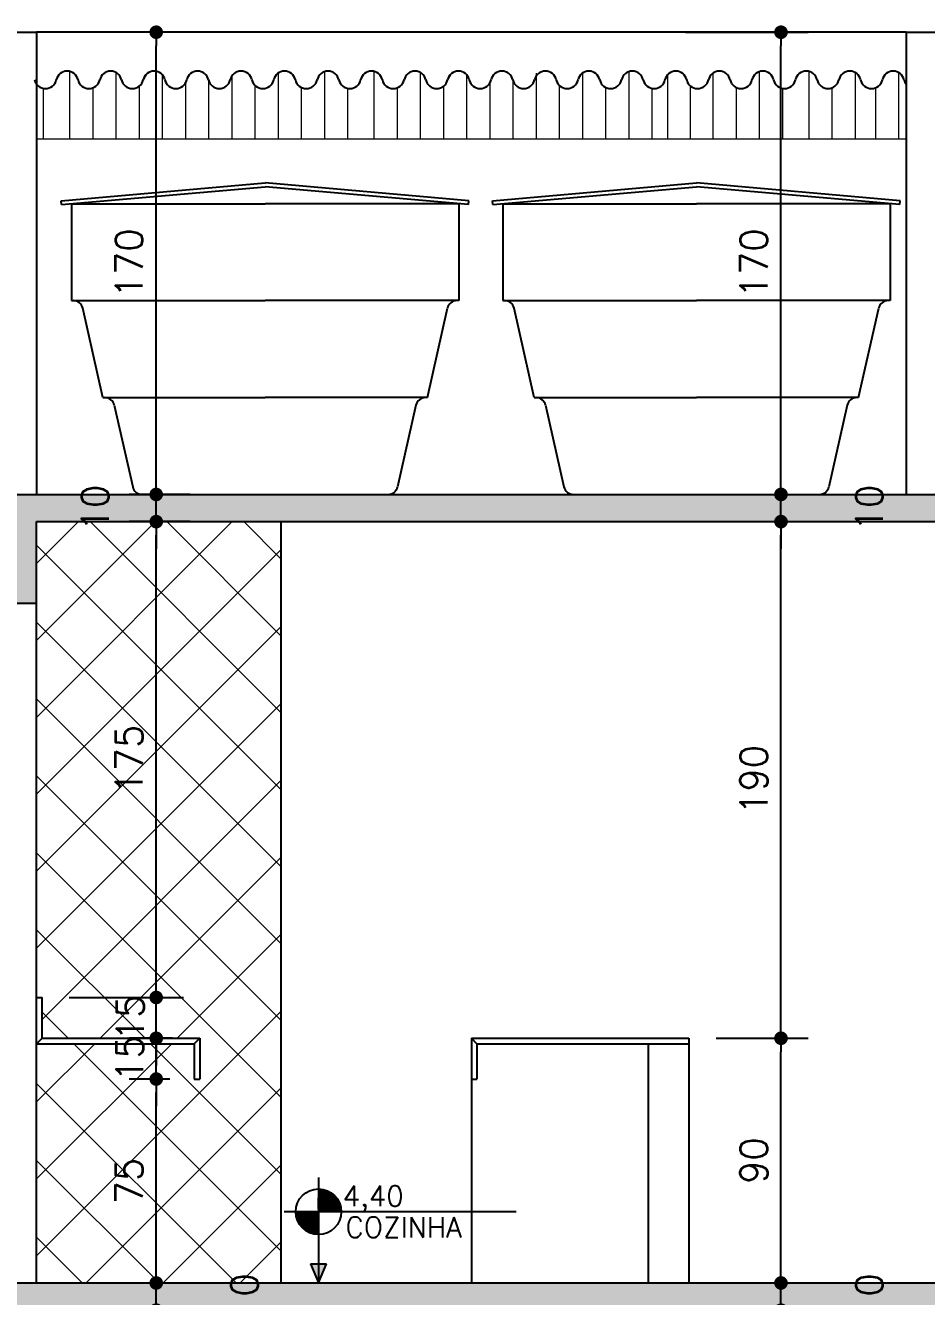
# Model space of a CAD drawing. Header units: inches. Extents: x 580771 to 672494, y 7715997 to 7829530.
# Drawn here: x 653208.1 to 653539.8, y 7718267 to 7718734.5 of the extents above; entities that cross this region are included whole.
import ezdxf

# ---------------------------------------------------------------- set-up
doc = ezdxf.new("R2010")
doc.units = ezdxf.units.IN
doc.header["$MEASUREMENT"] = 0
doc.header["$PDMODE"] = 2
doc.layers.add('ARQ-01', color=1, linetype='Continuous', lineweight=13)
doc.layers.add('COTAS', color=7, linetype='Continuous', lineweight=0)
for name, color, linetype in [('ARQ-2', 2, 'Continuous'), ('Block1', 1, 'Continuous'), ('Block2', 2, 'Continuous'), ('Layer3', 3, 'Continuous'), ('NIVEL', 2, 'Continuous'), ('P01', 1, 'Continuous'), ('P06', 6, 'Continuous'), ('parede', 6, 'Continuous')]:
    doc.layers.add(name, color=color, linetype=linetype)
doc.styles.add('R80E50', font='romans.shx', dxfattribs={"height": 10})
doc.styles.add('ROMANS', font='romans', dxfattribs={"height": 0.2})
doc.dimstyles.new('ARQ50', dxfattribs={"dimscale": 50, "dimtxt": 10, "dimasz": 0.1, "dimexe": 0.2, "dimexo": 0.2, "dimgap": 0.1, "dimtad": 1, "dimdec": 0, "dimzin": 12, "dimdsep": 46, "dimtxsty": 'R80E50', "dimblk1": 'DOT', "dimblk2": 'DOT', "dimsah": 1, "dimcen": 0.4, "dimclrd": 15, "dimclre": 15, "dimclrt": 3, "dimadec": 0, "dimazin": 0, "dimtfac": 1, "dimtdec": 0, "dimtmove": 2, "dimatfit": 3, "dimldrblk": 'DOT', "dimfxl": 0.2, "dimtolj": 1, "dimtzin": 12, "dimarcsym": 0})
pattern_1 = [(50, (-17503.419, -35013.211), (14.345203652, -1.2550427), [1.5, -16.5]), (355, (-17503.419, -35013.211), (-2.775026672, 15.043842674), [1.2, -13.2]), (100.45144446, (-17502.223, -35013.316), (11.570176935, 13.78879982), [1.27480384, -14.02284224]), (46.1842, (-17503.419, -35009.211), (21.344826613, -3.310385616), [2.25, -24.75]), (96.6356355, (-17501.64, -35009.487), (18.693238913, 19.482372015), [1.91220684, -21.0342752]), (351.184164, (-17503.419, -35009.211), (18.6932389, 19.482372005), [1.8, -19.80000002]), (21, (-17501.419, -35010.211), (11.938141042, -8.052377813), [1.5, -16.5]), (326, (-17501.419, -35010.211), (4.866306638, 14.5030009), [1.2, -13.2]), (71.45144474, (-17500.424, -35010.882), (16.804447535, 6.450623056), [1.2748038, -14.02284224]), (37.5, (-17503.4187, -35013.2113), (0.2431971063, 6.6578770766), [0, -13.04, 0, -13.4, 0, -13.25]), (7.5, (-17503.419, -35013.211), (5.261390749, 7.8882342376), [0, -7.64, 0, -12.74, 0, -5.05]), (327.5, (-17507.8787, -35013.2113), (10.6764487234, -0.4510974347), [0, -5, 0, -15.6, 0, -20.7]), (317.5, (-17509.879, -35013.211), (11.663723387, 2.002099647), [0, -6.5, 0, -10.36, 0, -14.7])]

# ---------------------------------------------------------------- blocks, each defined once
blk = doc.blocks.new('*X32')
at = {"color": 0}
for p, q in [((-1683.05, 3892), (-1680, 3892)), ((-1683.05, 3891), (-1680, 3891)), ((-1683.05, 3890), (-1680, 3890)), ((-1683.05, 3889), (-1680, 3889)), ((-1683.05, 3888), (-1680, 3888)), ((-1683, 3882), (-1683, 3888)), ((-1682, 3882), (-1682, 3888)), ((-1681, 3882), (-1681, 3888)), ((-1680, 3888), (-1680, 3892.29)), ((-1680, 3882), (-1680, 3888)), ((-1680, 3888), (-1674, 3888)), ((-1680, 3887), (-1674, 3887)), ((-1679, 3888), (-1679, 3891.98)), ((-1678, 3888), (-1678, 3891.57)), ((-1677, 3888), (-1677, 3891.05)), ((-1676, 3888), (-1676, 3890.4)), ((-1675, 3888), (-1675, 3889.59)), ((-1674, 3888), (-1674, 3888.57)), ((-1674, 3882), (-1674, 3888)), ((-1674, 3888), (-1673.54, 3888)), ((-1673, 3882), (-1673, 3887.24)), ((-1692, 3876), (-1692, 3880.69)), ((-1691, 3876), (-1691, 3880.69)), ((-1690, 3876), (-1690, 3880.69)), ((-1689, 3876), (-1689, 3880.69)), ((-1688, 3876), (-1688, 3880.69)), ((-1687, 3876), (-1687, 3880.69)), ((-1686, 3876), (-1686, 3880.69)), ((-1683.05, 3882), (-1680, 3882)), ((-1683.05, 3881), (-1680, 3881)), ((-1680, 3886), (-1674, 3886)), ((-1680, 3885), (-1674, 3885)), ((-1680, 3884), (-1674, 3884)), ((-1680, 3883), (-1674, 3883)), ((-1680, 3880.69), (-1680, 3882)), ((-1680, 3882), (-1674, 3882)), ((-1679, 3880.69), (-1679, 3882)), ((-1678, 3880.69), (-1678, 3882)), ((-1677, 3880.69), (-1677, 3882)), ((-1676, 3880.69), (-1676, 3882)), ((-1675, 3880.69), (-1675, 3882)), ((-1674, 3880.69), (-1674, 3882)), ((-1674, 3882), (-1671.12, 3882)), ((-1674, 3881), (-1671.05, 3881)), ((-1672, 3882), (-1672, 3885.37)), ((-1695.03, 3880), (-1692, 3880)), ((-1694.93, 3879), (-1692, 3879)), ((-1694.74, 3878), (-1692, 3878)), ((-1694.47, 3877), (-1692, 3877)), ((-1694.1, 3876), (-1692, 3876)), ((-1694, 3875.78), (-1694, 3876)), ((-1693, 3873.98), (-1693, 3876)), ((-1692, 3872.69), (-1692, 3876)), ((-1692, 3876), (-1686, 3876)), ((-1692, 3875), (-1686, 3875)), ((-1692, 3874), (-1686, 3874)), ((-1686, 3880), (-1683.05, 3880)), ((-1686, 3879), (-1683.05, 3879)), ((-1686, 3878), (-1683.05, 3878)), ((-1686, 3877), (-1683.05, 3877)), ((-1686, 3870), (-1686, 3876)), ((-1686, 3876), (-1683.05, 3876)), ((-1685, 3870), (-1685, 3876)), ((-1684, 3870), (-1684, 3876)), ((-1692, 3873), (-1686, 3873)), ((-1691.33, 3872), (-1686, 3872)), ((-1690.13, 3871), (-1686, 3871)), ((-1688.51, 3870), (-1686, 3870)), ((-1688, 3869.76), (-1688, 3870)), ((-1687, 3869.36), (-1687, 3870)), ((-1686, 3869.06), (-1686, 3870)), ((-1686, 3870), (-1683.05, 3870)), ((-1685.77, 3869), (-1683.05, 3869))]:
    blk.add_line(p, q, dxfattribs=at)
blk = doc.blocks.new('nível corte')
at = {"layer": 'NIVEL', "color": 2, "linetype": 'Continuous'}
for p, q in [((172038.46, 10236.15), (172038.46, 10197.35)), ((172111.26, 10223.55), (172025.86, 10223.55)), ((172035.46, 10204.35), (172038.46, 10197.35)), ((172035.46, 10204.35), (172041.46, 10204.35)), ((172038.46, 10197.35), (172041.46, 10204.35))]:
    blk.add_line(p, q, dxfattribs=at)
blk.add_circle((172038.46, 10223.55), 8.4, dxfattribs=at)
blk.add_solid([(172035.46, 10204.35), (172038.46, 10197.35), (172041.46, 10204.35), (172038.46, 10197.35)], dxfattribs=at)
at = {"layer": 'NIVEL', "color": 1, "linetype": 'Continuous', "xscale": 0.7000000000116415, "yscale": 0.7000000000116415, "zscale": 0.7000000000116415}
blk.add_blockref('*X32', (173216.6, 7507.07), dxfattribs=at)
blk = doc.blocks.new('_DOT')
at = {"color": 0, "linetype": 'ByBlock'}
blk.add_line((-0.5, 0), (-1, 0), dxfattribs=at)
at = {"color": 0, "linetype": 'ByBlock', "const_width": 0.5}
blk.add_lwpolyline([(-0.25, 0, 1), (0.25, 0, 1)], format="xyb", close=True, dxfattribs=at)
blk = doc.blocks.new('*D444')
at = {"layer": 'Defpoints', "color": 0, "transparency": 16777216}
for p in [(653233.77, 7718271.97), (653256.27, 7718271.97), (653233.77, 7718261.97)]:
    blk.add_point(p, dxfattribs=at)
at = {"layer": 'parede', "color": 15, "lineweight": -2, "transparency": 16777216}
for p, q in [((653256.27, 7718276.97), (653256.27, 7718281.97)), ((653243.77, 7718271.97), (653266.27, 7718271.97)), ((653256.27, 7718261.97), (653256.27, 7718271.97)), ((653243.77, 7718261.97), (653266.27, 7718261.97)), ((653256.27, 7718256.97), (653256.27, 7718251.97))]:
    blk.add_line(p, q, dxfattribs=at)
at = {"layer": 'parede', "color": 15, "lineweight": -2, "transparency": 16777216, "xscale": 5, "yscale": 5, "zscale": 5}
for p, rotation in [((653256.27, 7718271.97), 270), ((653256.27, 7718261.97), 90)]:
    blk.add_blockref('_DOT', p, dxfattribs=dict(at, rotation=rotation))
at = {"layer": 'parede', "color": 3, "transparency": 16777216, "insert": (653288.77, 7718266.97), "char_height": 10, "attachment_point": 5, "rotation": 90, "style": 'R80E50'}
blk.add_mtext('\\A1;10', dxfattribs=at)
blk = doc.blocks.new('*D445')
at = {"layer": 'Defpoints', "color": 0, "transparency": 16777216}
for p in [(653256.27, 7718346.97), (653271.27, 7718346.97), (653233.77, 7718271.97)]:
    blk.add_point(p, dxfattribs=at)
at = {"layer": 'parede', "color": 15, "lineweight": -2, "transparency": 16777216}
for p, q in [((653261.27, 7718346.97), (653246.27, 7718346.97)), ((653256.27, 7718276.97), (653256.27, 7718341.97)), ((653243.77, 7718271.97), (653266.27, 7718271.97))]:
    blk.add_line(p, q, dxfattribs=at)
at = {"layer": 'parede', "color": 15, "lineweight": -2, "transparency": 16777216, "xscale": 5, "yscale": 5, "zscale": 5}
for p, rotation in [((653256.27, 7718346.97), 90), ((653256.27, 7718271.97), 270)]:
    blk.add_blockref('_DOT', p, dxfattribs=dict(at, rotation=rotation))
at = {"layer": 'parede', "color": 3, "transparency": 16777216, "insert": (653246.27, 7718309.47), "char_height": 10, "attachment_point": 5, "rotation": 90, "style": 'R80E50'}
blk.add_mtext('\\A1;75', dxfattribs=at)
blk = doc.blocks.new('*D446')
at = {"layer": 'Defpoints', "color": 0, "transparency": 16777216}
for p in [(653256.27, 7718361.97), (653272.27, 7718361.97), (653271.27, 7718346.97)]:
    blk.add_point(p, dxfattribs=at)
at = {"layer": 'parede', "color": 15, "lineweight": -2, "transparency": 16777216}
for p, q in [((653256.27, 7718366.97), (653256.27, 7718371.97)), ((653262.27, 7718361.97), (653246.27, 7718361.97)), ((653256.27, 7718346.97), (653256.27, 7718361.97)), ((653261.27, 7718346.97), (653246.27, 7718346.97)), ((653256.27, 7718341.97), (653256.27, 7718336.97))]:
    blk.add_line(p, q, dxfattribs=at)
at = {"layer": 'parede', "color": 15, "lineweight": -2, "transparency": 16777216, "xscale": 5, "yscale": 5, "zscale": 5}
for p, rotation in [((653256.27, 7718361.97), 270), ((653256.27, 7718346.97), 90)]:
    blk.add_blockref('_DOT', p, dxfattribs=dict(at, rotation=rotation))
at = {"layer": 'parede', "color": 3, "transparency": 16777216, "insert": (653246.47, 7718354.47), "char_height": 10, "attachment_point": 5, "rotation": 90, "style": 'R80E50'}
blk.add_mtext('\\A1;15', dxfattribs=at)
blk = doc.blocks.new('*D447')
at = {"layer": 'Defpoints', "color": 0, "transparency": 16777216}
for p in [(653214.27, 7718376.97), (653256.27, 7718376.97), (653272.27, 7718361.97)]:
    blk.add_point(p, dxfattribs=at)
at = {"layer": 'parede', "color": 15, "lineweight": -2, "transparency": 16777216}
for p, q in [((653256.27, 7718381.97), (653256.27, 7718386.97)), ((653224.27, 7718376.97), (653266.27, 7718376.97)), ((653256.27, 7718361.97), (653256.27, 7718376.97)), ((653262.27, 7718361.97), (653246.27, 7718361.97)), ((653256.27, 7718356.97), (653256.27, 7718351.97))]:
    blk.add_line(p, q, dxfattribs=at)
at = {"layer": 'parede', "color": 15, "lineweight": -2, "transparency": 16777216, "xscale": 5, "yscale": 5, "zscale": 5}
for p, rotation in [((653256.27, 7718376.97), 270), ((653256.27, 7718361.97), 90)]:
    blk.add_blockref('_DOT', p, dxfattribs=dict(at, rotation=rotation))
at = {"layer": 'parede', "color": 3, "transparency": 16777216, "insert": (653246.71, 7718369.47), "char_height": 10, "attachment_point": 5, "rotation": 90, "style": 'R80E50'}
blk.add_mtext('\\A1;15', dxfattribs=at)
blk = doc.blocks.new('*D448')
at = {"layer": 'Defpoints', "color": 0, "transparency": 16777216}
for p in [(653256.27, 7718551.97), (653278.77, 7718551.97), (653214.27, 7718376.97)]:
    blk.add_point(p, dxfattribs=at)
at = {"layer": 'parede', "color": 15, "lineweight": -2, "transparency": 16777216}
for p, q in [((653268.77, 7718551.97), (653246.27, 7718551.97)), ((653256.27, 7718381.97), (653256.27, 7718546.97)), ((653224.27, 7718376.97), (653266.27, 7718376.97))]:
    blk.add_line(p, q, dxfattribs=at)
at = {"layer": 'parede', "color": 15, "lineweight": -2, "transparency": 16777216, "xscale": 5, "yscale": 5, "zscale": 5}
for p, rotation in [((653256.27, 7718551.97), 90), ((653256.27, 7718376.97), 270)]:
    blk.add_blockref('_DOT', p, dxfattribs=dict(at, rotation=rotation))
at = {"layer": 'parede', "color": 3, "transparency": 16777216, "insert": (653246.27, 7718464.47), "char_height": 10, "attachment_point": 5, "rotation": 90, "style": 'R80E50'}
blk.add_mtext('\\A1;175', dxfattribs=at)
blk = doc.blocks.new('*D449')
at = {"layer": 'Defpoints', "color": 0, "transparency": 16777216}
for p in [(653256.27, 7718561.97), (653278.77, 7718561.97), (653278.77, 7718551.97)]:
    blk.add_point(p, dxfattribs=at)
at = {"layer": 'parede', "color": 15, "lineweight": -2, "transparency": 16777216}
for p, q in [((653256.27, 7718566.97), (653256.27, 7718571.97)), ((653268.77, 7718561.97), (653246.27, 7718561.97)), ((653256.27, 7718551.97), (653256.27, 7718561.97)), ((653268.77, 7718551.97), (653246.27, 7718551.97)), ((653256.27, 7718546.97), (653256.27, 7718541.97))]:
    blk.add_line(p, q, dxfattribs=at)
at = {"layer": 'parede', "color": 15, "lineweight": -2, "transparency": 16777216, "xscale": 5, "yscale": 5, "zscale": 5}
for p, rotation in [((653256.27, 7718561.97), 270), ((653256.27, 7718551.97), 90)]:
    blk.add_blockref('_DOT', p, dxfattribs=dict(at, rotation=rotation))
at = {"layer": 'parede', "color": 3, "transparency": 16777216, "insert": (653233.77, 7718556.97), "char_height": 10, "attachment_point": 5, "rotation": 90, "style": 'R80E50'}
blk.add_mtext('\\A1;10', dxfattribs=at)
blk = doc.blocks.new('*D450')
at = {"layer": 'Defpoints', "color": 0, "transparency": 16777216}
for p in [(653256.27, 7718731.97), (653297.38, 7718731.97), (653278.77, 7718561.97)]:
    blk.add_point(p, dxfattribs=at)
at = {"layer": 'parede', "color": 15, "lineweight": -2, "transparency": 16777216}
for p, q in [((653287.38, 7718731.97), (653246.27, 7718731.97)), ((653256.27, 7718566.97), (653256.27, 7718726.97)), ((653268.77, 7718561.97), (653246.27, 7718561.97))]:
    blk.add_line(p, q, dxfattribs=at)
at = {"layer": 'parede', "color": 15, "lineweight": -2, "transparency": 16777216, "xscale": 5, "yscale": 5, "zscale": 5}
for p, rotation in [((653256.27, 7718731.97), 90), ((653256.27, 7718561.97), 270)]:
    blk.add_blockref('_DOT', p, dxfattribs=dict(at, rotation=rotation))
at = {"layer": 'parede', "color": 3, "transparency": 16777216, "insert": (653246.27, 7718646.97), "char_height": 10, "attachment_point": 5, "rotation": 90, "style": 'R80E50'}
blk.add_mtext('\\A1;170', dxfattribs=at)
blk = doc.blocks.new('*D453')
at = {"layer": 'Defpoints', "color": 0, "transparency": 16777216}
for p in [(653486.19, 7718271.97), (653486.19, 7718271.97), (653486.19, 7718261.97)]:
    blk.add_point(p, dxfattribs=at)
at = {"layer": 'parede', "color": 15, "lineweight": -2, "transparency": 16777216}
for p, q in [((653486.19, 7718276.97), (653486.19, 7718281.97)), ((653486.19, 7718261.97), (653486.19, 7718271.97)), ((653496.19, 7718271.97), (653496.19, 7718271.97)), ((653496.19, 7718261.97), (653496.19, 7718261.97)), ((653486.19, 7718256.97), (653486.19, 7718251.97))]:
    blk.add_line(p, q, dxfattribs=at)
at = {"layer": 'parede', "color": 15, "lineweight": -2, "transparency": 16777216, "xscale": 5, "yscale": 5, "zscale": 5}
for p, rotation in [((653486.19, 7718271.97), 270), ((653486.19, 7718261.97), 90)]:
    blk.add_blockref('_DOT', p, dxfattribs=dict(at, rotation=rotation))
at = {"layer": 'parede', "color": 3, "transparency": 16777216, "insert": (653518.69, 7718266.97), "char_height": 10, "attachment_point": 5, "rotation": 90, "style": 'R80E50'}
blk.add_mtext('\\A1;10', dxfattribs=at)
blk = doc.blocks.new('*D454')
at = {"layer": 'Defpoints', "color": 0, "transparency": 16777216}
for p in [(653452.27, 7718361.97), (653486.19, 7718361.97), (653486.19, 7718271.97)]:
    blk.add_point(p, dxfattribs=at)
at = {"layer": 'parede', "color": 15, "lineweight": -2, "transparency": 16777216}
for p, q in [((653462.27, 7718361.97), (653496.19, 7718361.97)), ((653486.19, 7718276.97), (653486.19, 7718356.97)), ((653496.19, 7718271.97), (653496.19, 7718271.97))]:
    blk.add_line(p, q, dxfattribs=at)
at = {"layer": 'parede', "color": 15, "lineweight": -2, "transparency": 16777216, "xscale": 5, "yscale": 5, "zscale": 5}
for p, rotation in [((653486.19, 7718361.97), 90), ((653486.19, 7718271.97), 270)]:
    blk.add_blockref('_DOT', p, dxfattribs=dict(at, rotation=rotation))
at = {"layer": 'parede', "color": 3, "transparency": 16777216, "insert": (653476.19, 7718316.97), "char_height": 10, "attachment_point": 5, "rotation": 90, "style": 'R80E50'}
blk.add_mtext('\\A1;90', dxfattribs=at)
blk = doc.blocks.new('*D455')
at = {"layer": 'Defpoints', "color": 0, "transparency": 16777216}
for p in [(653452.27, 7718551.97), (653486.19, 7718551.97), (653452.27, 7718361.97)]:
    blk.add_point(p, dxfattribs=at)
at = {"layer": 'parede', "color": 15, "lineweight": -2, "transparency": 16777216}
for p, q in [((653462.27, 7718551.97), (653496.19, 7718551.97)), ((653486.19, 7718366.97), (653486.19, 7718546.97)), ((653462.27, 7718361.97), (653496.19, 7718361.97))]:
    blk.add_line(p, q, dxfattribs=at)
at = {"layer": 'parede', "color": 15, "lineweight": -2, "transparency": 16777216, "xscale": 5, "yscale": 5, "zscale": 5}
for p, rotation in [((653486.19, 7718551.97), 90), ((653486.19, 7718361.97), 270)]:
    blk.add_blockref('_DOT', p, dxfattribs=dict(at, rotation=rotation))
at = {"layer": 'parede', "color": 3, "transparency": 16777216, "insert": (653476.19, 7718456.97), "char_height": 10, "attachment_point": 5, "rotation": 90, "style": 'R80E50'}
blk.add_mtext('\\A1;190', dxfattribs=at)
blk = doc.blocks.new('*D456')
at = {"layer": 'Defpoints', "color": 0, "transparency": 16777216}
for p in [(653452.27, 7718561.97), (653486.19, 7718561.97), (653452.27, 7718551.97)]:
    blk.add_point(p, dxfattribs=at)
at = {"layer": 'parede', "color": 15, "lineweight": -2, "transparency": 16777216}
for p, q in [((653486.19, 7718566.97), (653486.19, 7718571.97)), ((653462.27, 7718561.97), (653496.19, 7718561.97)), ((653486.19, 7718551.97), (653486.19, 7718561.97)), ((653462.27, 7718551.97), (653496.19, 7718551.97)), ((653486.19, 7718546.97), (653486.19, 7718541.97))]:
    blk.add_line(p, q, dxfattribs=at)
at = {"layer": 'parede', "color": 15, "lineweight": -2, "transparency": 16777216, "xscale": 5, "yscale": 5, "zscale": 5}
for p, rotation in [((653486.19, 7718561.97), 270), ((653486.19, 7718551.97), 90)]:
    blk.add_blockref('_DOT', p, dxfattribs=dict(at, rotation=rotation))
at = {"layer": 'parede', "color": 3, "transparency": 16777216, "insert": (653518.69, 7718556.97), "char_height": 10, "attachment_point": 5, "rotation": 90, "style": 'R80E50'}
blk.add_mtext('\\A1;10', dxfattribs=at)
blk = doc.blocks.new('*D457')
at = {"layer": 'Defpoints', "color": 0, "transparency": 16777216}
for p in [(653441.08, 7718731.97), (653486.19, 7718731.97), (653452.27, 7718561.97)]:
    blk.add_point(p, dxfattribs=at)
at = {"layer": 'parede', "color": 15, "lineweight": -2, "transparency": 16777216}
for p, q in [((653451.08, 7718731.97), (653496.19, 7718731.97)), ((653486.19, 7718566.97), (653486.19, 7718726.97)), ((653462.27, 7718561.97), (653496.19, 7718561.97))]:
    blk.add_line(p, q, dxfattribs=at)
at = {"layer": 'parede', "color": 15, "lineweight": -2, "transparency": 16777216, "xscale": 5, "yscale": 5, "zscale": 5}
for p, rotation in [((653486.19, 7718731.97), 90), ((653486.19, 7718561.97), 270)]:
    blk.add_blockref('_DOT', p, dxfattribs=dict(at, rotation=rotation))
at = {"layer": 'parede', "color": 3, "transparency": 16777216, "insert": (653476.19, 7718646.97), "char_height": 10, "attachment_point": 5, "rotation": 90, "style": 'R80E50'}
blk.add_mtext('\\A1;170', dxfattribs=at)
blk = doc.blocks.new('Cx-Dagua001')
at = {"layer": 'Block1', "ltscale": 85}
for p, q in [((-100, 100), (0, 100)), ((100, 100), (0, 100)), ((-83.75, 50), (0, 50)), ((83.75, 50), (0, 50))]:
    blk.add_line(p, q, dxfattribs=at)
at = {"layer": 'Block2', "ltscale": 85}
for p, q in [((-105.23, 151.55), (0, 160.76)), ((-105.06, 149.56), (0, 158.75)), ((105.23, 151.55), (0, 160.76)), ((105.06, 149.56), (0, 158.75)), ((-105.06, 149.56), (-105.23, 151.55)), ((105.06, 149.56), (105.23, 151.55)), ((-100, 150), (-100, 100)), ((-100, 150), (0, 150)), ((100, 150), (0, 150)), ((100, 150), (100, 100)), ((-100, 100), (-99, 100)), ((100, 100), (99, 100)), ((-83.75, 50), (-94.12, 96.1)), ((83.75, 50), (94.12, 96.1)), ((-83.75, 50), (-82.75, 50)), ((-77.87, 46.1), (-68.38, 3.9)), ((77.87, 46.1), (68.38, 3.9)), ((83.75, 50), (82.75, 50)), ((-63.5, 0), (63.5, 0))]:
    blk.add_line(p, q, dxfattribs=at)
for centre, start, end in [((-99, 95), 12.68038, 90), ((99, 95), 90, 167.31962), ((-82.75, 45), 12.68038, 90), ((82.75, 45), 90, 167.31962), ((-63.5, 5), 192.68038, 270), ((63.5, 5), 270, 347.31962)]:
    blk.add_arc(centre, 5, start, end, dxfattribs=at)

msp = doc.modelspace()

# ---------------------------------------------------------------- hatches: boundary and pattern name
at = {"layer": 'ARQ-01'}
h = msp.add_hatch(dxfattribs=at)
h.set_pattern_fill('_USER', color=256, scale=20, angle=45, style=0, double=1, pattern_type=0)
h.set_pattern_definition([(45, (-17503.419, -35013.211), (-14.142135624, 14.142135624), []), (135, (-17503.419, -35013.211), (-14.142135624, -14.142135624), [])])
h.paths.add_polyline_path([(653302.269, 7718551.969), (653212.269, 7718551.969), (653212.269, 7718376.969), (653214.269, 7718376.969), (653214.269, 7718361.969), (653272.269, 7718361.969), (653272.269, 7718346.969), (653270.269, 7718346.969), (653270.269, 7718359.969), (653212.269, 7718359.969), (653212.269, 7718271.969), (653302.269, 7718271.969)])
h.paths.add_polyline_path([(653302.269, 7718261.969), (653212.269, 7718261.969), (653212.269, 7718086.969), (653214.269, 7718086.969), (653214.269, 7718083.851), (653302.269, 7718076.832)])
h.paths.add_polyline_path([(653302.269, 7718076.832), (653214.269, 7718083.851), (653214.269, 7718071.969), (653272.269, 7718071.969), (653272.269, 7718056.969), (653270.269, 7718056.969), (653270.269, 7718069.969), (653212.269, 7718069.969), (653212.269, 7717981.969), (653302.269, 7717981.969)])
h.paths.add_polyline_path([(653296.267, 7718257.088), (653296.267, 7718276.85), (653281.267, 7718276.85), (653281.267, 7718257.088)], flags=9)
h.paths.add_polyline_path([(653253.767, 7718298.874), (653253.767, 7718320.064), (653238.767, 7718320.064), (653238.767, 7718298.874)], flags=24)
h.paths.add_polyline_path([(653253.969, 7718344.588), (653253.969, 7718364.35), (653238.969, 7718364.35), (653238.969, 7718344.588)], flags=24)
h.paths.add_polyline_path([(653254.212, 7718359.588), (653254.212, 7718379.35), (653239.212, 7718379.35), (653239.212, 7718359.588)], flags=24)
h.paths.add_polyline_path([(653253.767, 7718449.826), (653253.767, 7718479.112), (653238.767, 7718479.112), (653238.767, 7718449.826)], flags=24)
h.paths.add_polyline_path([(653241.267, 7718547.088), (653241.267, 7718566.85), (653226.267, 7718566.85), (653226.267, 7718547.088)], flags=9)
h.paths.add_polyline_path([(653252.039, 7718069.588), (653252.039, 7718089.35), (653237.039, 7718089.35), (653237.039, 7718069.588)], flags=9)
h.paths.add_polyline_path([(653253.767, 7718159.826), (653253.767, 7718189.112), (653238.767, 7718189.112), (653238.767, 7718159.826)], flags=24)
h.paths.add_polyline_path([(653253.767, 7718008.874), (653253.767, 7718030.064), (653238.767, 7718030.064), (653238.767, 7718008.874)], flags=24)
h.paths.add_polyline_path([(653251.783, 7718054.588), (653251.783, 7718074.35), (653236.783, 7718074.35), (653236.783, 7718054.588)], flags=24)
at = {"layer": 'P01'}
h = msp.add_hatch(dxfattribs=at)
h.set_pattern_fill('AR-CONC', color=256, scale=2)
h.set_pattern_definition(pattern_1)
h.paths.add_polyline_path([(654892.269, 7718611.969), (654877.269, 7718611.969), (654877.269, 7718561.969), (651882.269, 7718561.969), (651882.269, 7718521.969), (651897.269, 7718521.969), (651897.269, 7718551.969), (652247.269, 7718551.969), (652247.269, 7718521.969), (652262.269, 7718521.969), (652262.269, 7718551.969), (652562.269, 7718551.969), (652562.269, 7718521.969), (652577.269, 7718521.969), (652577.269, 7718551.969), (652877.269, 7718551.969), (652877.269, 7718521.969), (652892.269, 7718521.969), (652892.269, 7718551.969), (653032.269, 7718551.969), (653032.269, 7718521.969), (653047.269, 7718521.969), (653047.269, 7718551.969), (653197.269, 7718551.969), (653197.269, 7718521.969), (653212.269, 7718521.969), (653212.269, 7718551.969), (654377.269, 7718551.969), (654377.269, 7718521.969), (654392.269, 7718521.969), (654392.269, 7718551.969), (654892.269, 7718551.969)])
h.paths.add_polyline_path([(652206.693, 7718547.088), (652206.693, 7718566.85), (652191.693, 7718566.85), (652191.693, 7718547.088)], flags=25)
h.paths.add_polyline_path([(652425.128, 7718547.088), (652425.128, 7718566.85), (652410.128, 7718566.85), (652410.128, 7718547.088)], flags=25)
h.paths.add_polyline_path([(652994.761, 7718547.088), (652994.761, 7718566.85), (652979.761, 7718566.85), (652979.761, 7718547.088)], flags=25)
h.paths.add_polyline_path([(653065.148, 7718547.088), (653065.148, 7718566.85), (653050.148, 7718566.85), (653050.148, 7718547.088)], flags=25)
h.paths.add_polyline_path([(653152.42, 7718547.088), (653152.42, 7718566.85), (653137.42, 7718566.85), (653137.42, 7718547.088)], flags=25)
h.paths.add_polyline_path([(653241.267, 7718547.088), (653241.267, 7718566.85), (653226.267, 7718566.85), (653226.267, 7718547.088)], flags=25)
h.paths.add_polyline_path([(653526.185, 7718547.088), (653526.185, 7718566.85), (653511.185, 7718566.85), (653511.185, 7718547.088)], flags=25)
h.paths.add_polyline_path([(653934.381, 7718547.088), (653934.381, 7718566.85), (653919.381, 7718566.85), (653919.381, 7718547.088)], flags=25)
h.paths.add_polyline_path([(654410.933, 7718547.088), (654410.933, 7718566.85), (654395.933, 7718566.85), (654395.933, 7718547.088)], flags=25)
h.paths.add_polyline_path([(654436.172, 7718547.088), (654436.172, 7718566.85), (654421.172, 7718566.85), (654421.172, 7718547.088)], flags=25)
h.paths.add_polyline_path([(654505.237, 7718547.088), (654505.237, 7718566.85), (654490.237, 7718566.85), (654490.237, 7718547.088)], flags=25)
h.paths.add_polyline_path([(654110.131, 7718547.088), (654110.131, 7718566.85), (654095.131, 7718566.85), (654095.131, 7718547.088)], flags=25)
h = msp.add_hatch(dxfattribs=at)
h.set_pattern_fill('AR-CONC', color=256, scale=2)
h.set_pattern_definition(pattern_1)
h.paths.add_polyline_path([(653212.269, 7718261.969), (654012.269, 7718261.969), (654012.269, 7718231.969), (654027.269, 7718231.969), (654027.269, 7718271.969), (651882.269, 7718271.969), (651882.269, 7718231.969), (651897.269, 7718231.969), (651897.269, 7718261.969), (652247.269, 7718261.969), (652247.269, 7718231.969), (652262.269, 7718231.969), (652262.269, 7718261.969), (652562.269, 7718261.969), (652562.269, 7718231.969), (652577.269, 7718231.969), (652577.269, 7718261.969), (652877.269, 7718261.969), (652877.269, 7718231.969), (652892.269, 7718231.969), (652892.269, 7718261.969), (653032.269, 7718261.969), (653032.269, 7718231.969), (653047.269, 7718231.969), (653047.269, 7718261.969), (653197.269, 7718261.969), (653197.269, 7718231.969), (653212.269, 7718231.969)])
h.paths.add_polyline_path([(652206.693, 7718257.088), (652206.693, 7718276.85), (652191.693, 7718276.85), (652191.693, 7718257.088)], flags=9)
h.paths.add_polyline_path([(652415.128, 7718257.088), (652415.128, 7718276.85), (652400.128, 7718276.85), (652400.128, 7718257.088)], flags=9)
h.paths.add_polyline_path([(652994.761, 7718257.088), (652994.761, 7718276.85), (652979.761, 7718276.85), (652979.761, 7718257.088)], flags=9)
h.paths.add_polyline_path([(653065.148, 7718257.088), (653065.148, 7718276.85), (653050.148, 7718276.85), (653050.148, 7718257.088)], flags=9)
h.paths.add_polyline_path([(653152.42, 7718257.088), (653152.42, 7718276.85), (653137.42, 7718276.85), (653137.42, 7718257.088)], flags=9)
h.paths.add_polyline_path([(653296.267, 7718257.088), (653296.267, 7718276.85), (653281.267, 7718276.85), (653281.267, 7718257.088)], flags=9)
h.paths.add_polyline_path([(653526.185, 7718257.088), (653526.185, 7718276.85), (653511.185, 7718276.85), (653511.185, 7718257.088)], flags=9)
h.paths.add_polyline_path([(653934.381, 7718257.088), (653934.381, 7718276.85), (653919.381, 7718276.85), (653919.381, 7718257.088)], flags=9)

# ---------------------------------------------------------------- linework, layer by layer
at = {"layer": 'COTAS', "color": 1}
for p, q in [((653224.397, 7718717.643), (653224.397, 7718692.803)), ((653241.45, 7718717.42), (653241.45, 7718692.803)), ((653258.503, 7718716.337), (653258.503, 7718692.803)), ((653284.082, 7718715.833), (653284.082, 7718692.803)), ((653301.134, 7718716.91), (653301.134, 7718692.803)), ((653318.187, 7718717.443), (653318.187, 7718692.803)), ((653336.397, 7718717.643), (653336.397, 7718692.803)), ((653353.45, 7718717.42), (653353.45, 7718692.803)), ((653370.503, 7718716.337), (653370.503, 7718692.803)), ((653396.082, 7718716.91), (653396.082, 7718692.803)), ((653413.134, 7718716.91), (653413.134, 7718692.803)), ((653430.187, 7718717.443), (653430.187, 7718692.803)), ((653444.46, 7718716.317), (653444.46, 7718692.803)), ((653461.134, 7718716.91), (653461.134, 7718692.803)), ((653478.187, 7718717.443), (653478.187, 7718692.803)), ((653496.397, 7718717.643), (653496.397, 7718692.803)), ((653513.45, 7718717.42), (653513.45, 7718692.803)), ((653529.45, 7718717.42), (653529.45, 7718692.803)), ((653214.713, 7718711.33), (653214.713, 7718692.803)), ((653232.924, 7718711.343), (653232.924, 7718692.803)), ((653249.976, 7718712.095), (653249.976, 7718692.803)), ((653249.976, 7718711.719), (653249.976, 7718692.803)), ((653267.029, 7718713.284), (653267.029, 7718692.803)), ((653275.555, 7718714.206), (653275.555, 7718692.803)), ((653275.555, 7718712.44), (653275.555, 7718692.803)), ((653292.608, 7718712.44), (653292.608, 7718692.803)), ((653309.66, 7718711.687), (653309.66, 7718692.803)), ((653326.713, 7718711.33), (653326.713, 7718692.803)), ((653344.924, 7718711.343), (653344.924, 7718692.803)), ((653361.976, 7718712.095), (653361.976, 7718692.803)), ((653361.976, 7718711.719), (653361.976, 7718692.803)), ((653379.029, 7718713.284), (653379.029, 7718692.803)), ((653387.555, 7718714.206), (653387.555, 7718692.803)), ((653387.555, 7718712.44), (653387.555, 7718692.803)), ((653404.608, 7718712.44), (653404.608, 7718692.803)), ((653421.66, 7718711.687), (653421.66, 7718692.803)), ((653438.713, 7718711.33), (653438.713, 7718692.803)), ((653452.797, 7718712.264), (653452.797, 7718692.803)), ((653469.66, 7718711.687), (653469.66, 7718692.803)), ((653486.713, 7718711.33), (653486.713, 7718692.803)), ((653504.924, 7718711.343), (653504.924, 7718692.803)), ((653520.924, 7718711.343), (653520.924, 7718692.803)), ((653212.269, 7718692.803), (653532.269, 7718692.803))]:
    msp.add_line(p, q, dxfattribs=at)
at = {"layer": 'Layer3'}
for p, q in [((653372.269, 7718361.969), (653372.269, 7718346.969)), ((653372.269, 7718361.969), (653452.269, 7718361.969)), ((653374.269, 7718359.969), (653372.269, 7718361.969)), ((653374.269, 7718359.969), (653374.269, 7718346.969)), ((653374.269, 7718359.969), (653452.269, 7718359.969)), ((653452.269, 7718361.969), (653452.269, 7718359.969)), ((653372.269, 7718346.969), (653374.269, 7718346.969))]:
    msp.add_line(p, q, dxfattribs=at)
at = {"layer": 'NIVEL'}
for p, q in [((653532.269, 7718731.969), (653212.269, 7718731.969)), ((653302.269, 7718271.969), (653302.269, 7718551.969)), ((653212.269, 7718376.969), (653214.269, 7718376.969)), ((653214.269, 7718361.969), (653214.269, 7718376.969)), ((653214.269, 7718361.969), (653212.269, 7718359.969)), ((653212.269, 7718359.969), (653270.269, 7718359.969)), ((653214.269, 7718361.969), (653272.269, 7718361.969)), ((653270.269, 7718359.969), (653272.269, 7718361.969)), ((653270.269, 7718359.969), (653270.269, 7718346.969)), ((653272.269, 7718361.969), (653272.269, 7718346.969)), ((653270.269, 7718346.969), (653272.269, 7718346.969)), ((653372.269, 7718346.969), (653372.269, 7718271.969))]:
    msp.add_line(p, q, dxfattribs=at)
at = {"layer": 'parede'}
for p, q in [((653197.269, 7718731.969), (653212.269, 7718731.969)), ((653212.269, 7718731.969), (653212.269, 7718561.969)), ((653532.269, 7718731.969), (653532.269, 7718561.969)), ((653532.269, 7718731.969), (653547.269, 7718731.969)), ((651882.269, 7718561.969), (654877.269, 7718561.969)), ((653212.269, 7718271.969), (653212.269, 7718551.969)), ((653212.269, 7718551.969), (654377.269, 7718551.969)), ((653197.269, 7718521.969), (653212.269, 7718521.969)), ((653437.269, 7718359.969), (653437.269, 7718271.969)), ((653452.269, 7718359.969), (653452.269, 7718271.969)), ((651882.269, 7718271.969), (654027.269, 7718271.969))]:
    msp.add_line(p, q, dxfattribs=at)
at = {"layer": 'parede', "color": 3}
for centre, start, end in [((653223.491, 7718713.555), 12.68038, 167.31962), ((653239.491, 7718713.555), 12.68038, 167.31962), ((653255.491, 7718713.555), 12.68038, 167.31962), ((653255.491, 7718713.555), 96.96273, 167.31962), ((653271.491, 7718713.555), 12.68038, 167.31962), ((653287.491, 7718713.555), 12.68038, 167.31962), ((653303.491, 7718713.555), 12.68038, 167.31962), ((653319.491, 7718713.555), 12.68038, 167.31962), ((653335.491, 7718713.555), 12.68038, 167.31962), ((653351.491, 7718713.555), 12.68038, 167.31962), ((653367.491, 7718713.555), 12.68038, 167.31962), ((653367.491, 7718713.555), 96.96273, 167.31962), ((653383.491, 7718713.555), 12.68038, 167.31962), ((653399.491, 7718713.555), 12.68038, 167.31962), ((653415.491, 7718713.555), 12.68038, 167.31962), ((653431.491, 7718713.555), 12.68038, 167.31962), ((653447.491, 7718713.555), 12.68038, 167.31962), ((653463.491, 7718713.555), 12.68038, 167.31962), ((653479.491, 7718713.555), 12.68038, 167.31962), ((653495.491, 7718713.555), 12.68038, 167.31962), ((653511.491, 7718713.555), 12.68038, 167.31962), ((653527.491, 7718713.555), 12.68038, 167.31962), ((653215.491, 7718715.355), 192.68038, 347.31962), ((653231.491, 7718715.355), 192.68038, 347.31962), ((653247.491, 7718715.355), 192.68038, 347.31962), ((653263.491, 7718715.355), 192.68038, 347.31962), ((653279.491, 7718715.355), 192.68038, 347.31962), ((653295.491, 7718715.355), 192.68038, 347.31962), ((653311.491, 7718715.355), 192.68038, 347.31962), ((653327.491, 7718715.355), 192.68038, 347.31962), ((653343.491, 7718715.355), 192.68038, 347.31962), ((653359.491, 7718715.355), 192.68038, 347.31962), ((653375.491, 7718715.355), 192.68038, 347.31962), ((653391.491, 7718715.355), 192.68038, 347.31962), ((653407.491, 7718715.355), 192.68038, 347.31962), ((653423.491, 7718715.355), 192.68038, 347.31962), ((653439.491, 7718715.355), 192.68038, 347.31962), ((653455.491, 7718715.355), 192.68038, 347.31962), ((653471.491, 7718715.355), 192.68038, 347.31962), ((653487.491, 7718715.355), 192.68038, 347.31962), ((653503.491, 7718715.355), 192.68038, 347.31962), ((653519.491, 7718715.355), 192.68038, 347.31962), ((653535.491, 7718715.355), 192.68038, 218.19732)]:
    msp.add_arc(centre, 4.1, start, end, dxfattribs=at)

# ---------------------------------------------------------------- block references
at = {"layer": 'ARQ-2', "xscale": 0.7128000000142265, "yscale": 0.7128000000142265, "zscale": 0.7128000000142265}
for p in [(653296.35, 7718561.969), (653455.058, 7718561.969)]:
    msp.add_blockref('Cx-Dagua001', p, dxfattribs=at)
at = {"layer": 'P06'}
msp.add_blockref('nível corte', (481277.529, 7708074.624), dxfattribs=at)

# ---------------------------------------------------------------- texts
at = {"layer": 'NIVEL', "style": 'ROMANS'}
for s, p in [('4,40', (653324.882, 7718300.177)), ('COZINHA', (653325.923, 7718288.729))]:
    msp.add_text(s, height=7.5, dxfattribs=at).set_placement(p)

# ---------------------------------------------------------------- dimensions: what is measured, and where the dimension line sits
at = {"layer": 'parede'}
for base, p1, p2, picture, middle in [((653256.267, 7718731.969), (653278.767, 7718561.969), (653297.378, 7718731.969), '*D450', (653246.267, 7718646.969)), ((653486.185, 7718731.969), (653452.269, 7718561.969), (653441.079, 7718731.969), '*D457', (653476.185, 7718646.969)), ((653256.267, 7718561.969), (653278.767, 7718551.969), (653278.767, 7718561.969), '*D449', (653233.767, 7718556.969)), ((653486.185, 7718561.969), (653452.269, 7718551.969), (653452.269, 7718561.969), '*D456', (653518.685, 7718556.969)), ((653256.267, 7718551.969), (653214.269, 7718376.969), (653278.767, 7718551.969), '*D448', (653246.267, 7718464.469)), ((653486.185, 7718551.969), (653452.269, 7718361.969), (653452.269, 7718551.969), '*D455', (653476.185, 7718456.969)), ((653486.185, 7718361.969), (653486.185, 7718271.969), (653452.269, 7718361.969), '*D454', (653476.185, 7718316.969)), ((653256.267, 7718346.969), (653233.767, 7718271.969), (653271.269, 7718346.969), '*D445', (653246.267, 7718309.469)), ((653256.267, 7718271.969), (653233.767, 7718261.969), (653233.767, 7718271.969), '*D444', (653288.767, 7718266.969)), ((653486.185, 7718271.969), (653486.185, 7718261.969), (653486.185, 7718271.969), '*D453', (653518.685, 7718266.969))]:
    dim = msp.add_linear_dim(base=base, p1=p1, p2=p2, angle=90, dimstyle='ARQ50', dxfattribs=at)
    dim.commit()
    dim.dimension.update_dxf_attribs({"geometry": picture, "text_midpoint": middle})
for base, p1, p2, picture, middle in [((653256.267, 7718376.969), (653272.269, 7718361.969), (653214.269, 7718376.969), '*D447', (653246.712, 7718369.469)), ((653256.267, 7718361.969), (653271.269, 7718346.969), (653272.269, 7718361.969), '*D446', (653246.469, 7718354.469))]:
    dim = msp.add_linear_dim(base=base, p1=p1, p2=p2, angle=90, dimstyle='ARQ50', dxfattribs=at)
    dim.commit()
    dim.dimension.update_dxf_attribs({"geometry": picture, "text_midpoint": middle, "dimtype": 160})

doc.saveas('drawing.dxf')
